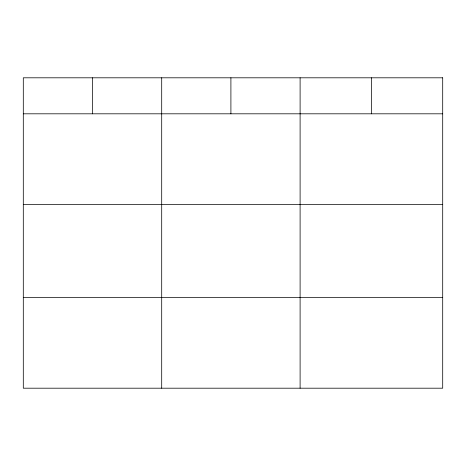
<?xml version="1.0" encoding="UTF-8"?>
<svg xmlns="http://www.w3.org/2000/svg" width="466" height="466" viewBox="0 0 466 466"><rect width="100%" height="100%" fill="white"/><g stroke="black" fill="none" stroke-linecap="round" stroke-linejoin="round"><path stroke-width="0.7" d="M23.3 113.809L442.7 113.809M23.3 204.353L442.7 204.353M23.3 297.646L442.7 297.646M371.402 77.805L371.402 113.809M300.104 77.805L300.104 388.195M230.903 77.805L230.903 113.809M161.702 77.805L161.702 388.195M92.501 77.805L92.501 113.809M442.7 77.805L23.3 77.805L23.3 388.195L442.7 388.195L442.7 77.805"/></g></svg>
